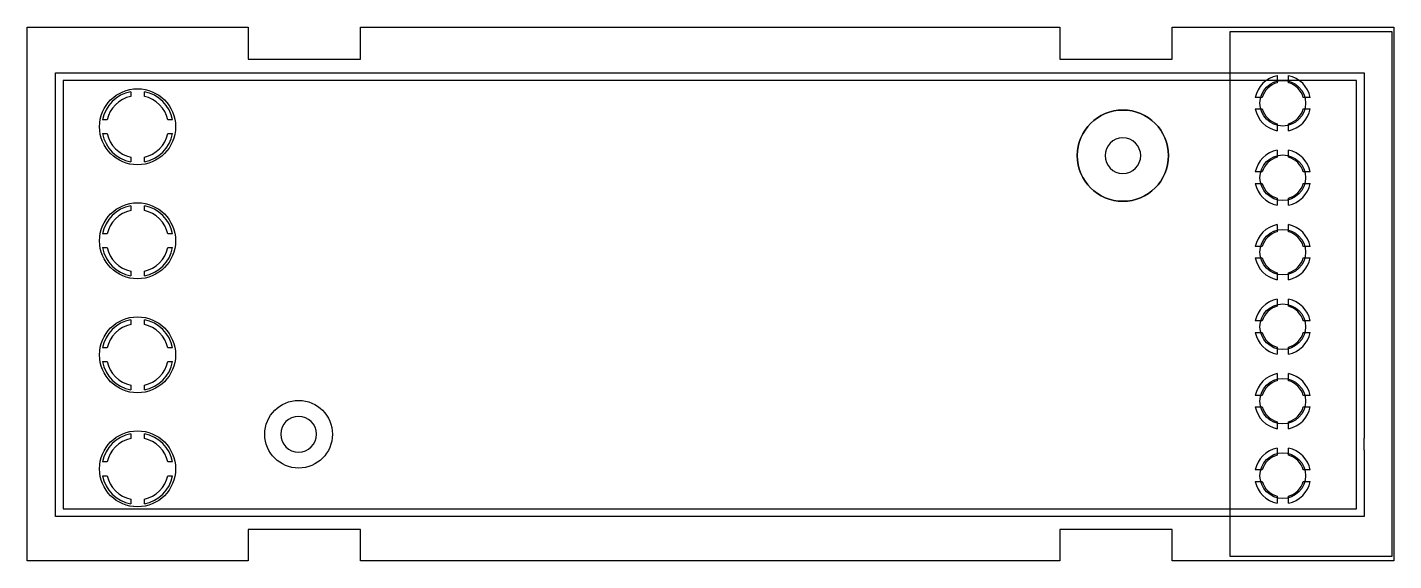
# Model space of a CAD drawing. Header units: millimetres. Extents: x -45 to 44.9, y -17.5 to 17.5.
import ezdxf

# ---------------------------------------------------------------- set-up
doc = ezdxf.new("R2010")
doc.units = ezdxf.units.MM
doc.layers.get('0').update_dxf_attribs({"linetype": 'CONTINUOUS'})

msp = doc.modelspace()

# ---------------------------------------------------------------- linework, layer by layer
for p, q in [((-43.122, 10.4), (-43.122, 14.541)), ((-43.122, 14.541), (42.965, 14.541)), ((42.965, 14.541), (42.965, 10.375)), ((37.246, 14.362), (37.246, 13.899)), ((37.996, 13.899), (37.996, 14.362)), ((-38.172, 13.307), (-38.172, 13)), ((-37.272, 13), (-37.272, 13.307)), ((36.272, 12.925), (35.809, 12.925)), ((39.432, 12.925), (38.969, 12.925)), ((35.809, 12.175), (36.272, 12.175)), ((38.969, 12.175), (39.432, 12.175)), ((-39.722, 11.45), (-40.028, 11.45)), ((-35.416, 11.45), (-35.722, 11.45)), ((37.246, 11.201), (37.246, 10.738)), ((37.996, 10.738), (37.996, 11.201)), ((-43.122, 9.5), (-43.122, 10.4)), ((-40.028, 10.55), (-39.722, 10.55)), ((-35.722, 10.55), (-35.416, 10.55)), ((42.965, 10.375), (42.965, 9.475)), ((-43.122, -9.75), (-43.122, 9.5)), ((-38.172, 9), (-38.172, 8.693)), ((-37.272, 8.693), (-37.272, 9)), ((37.246, 9.462), (37.246, 8.999)), ((37.996, 8.999), (37.996, 9.462)), ((42.965, 9.475), (42.965, -9.475)), ((36.272, 8.025), (35.809, 8.025)), ((35.809, 7.275), (36.272, 7.275)), ((39.432, 8.025), (38.969, 8.025)), ((38.969, 7.275), (39.432, 7.275)), ((37.246, 6.301), (37.246, 5.838)), ((37.996, 5.838), (37.996, 6.301)), ((-38.172, 5.807), (-38.172, 5.5)), ((-37.272, 5.5), (-37.272, 5.807)), ((37.246, 4.562), (37.246, 4.099)), ((37.996, 4.099), (37.996, 4.562)), ((-39.722, 3.95), (-40.028, 3.95)), ((-35.416, 3.95), (-35.722, 3.95)), ((-40.028, 3.05), (-39.722, 3.05)), ((-35.722, 3.05), (-35.416, 3.05)), ((36.272, 3.125), (35.809, 3.125)), ((39.432, 3.125), (38.969, 3.125)), ((35.809, 2.375), (36.272, 2.375)), ((38.969, 2.375), (39.432, 2.375)), ((-38.172, 1.5), (-38.172, 1.193)), ((-37.272, 1.193), (-37.272, 1.5)), ((37.246, 1.401), (37.246, 0.938)), ((37.996, 0.938), (37.996, 1.401)), ((37.246, -0.338), (37.246, -0.801)), ((37.996, -0.801), (37.996, -0.338)), ((-38.172, -1.693), (-38.172, -2)), ((-37.272, -2), (-37.272, -1.693)), ((36.272, -1.775), (35.809, -1.775)), ((39.432, -1.775), (38.969, -1.775)), ((35.809, -2.525), (36.272, -2.525)), ((38.969, -2.525), (39.432, -2.525)), ((-39.722, -3.55), (-40.028, -3.55)), ((-35.416, -3.55), (-35.722, -3.55)), ((37.246, -3.499), (37.246, -3.962)), ((37.996, -3.962), (37.996, -3.499)), ((-40.028, -4.45), (-39.722, -4.45)), ((-35.722, -4.45), (-35.416, -4.45)), ((37.246, -5.238), (37.246, -5.701)), ((37.996, -5.701), (37.996, -5.238)), ((-38.172, -6), (-38.172, -6.307)), ((-37.272, -6.307), (-37.272, -6)), ((36.272, -6.675), (35.809, -6.675)), ((39.432, -6.675), (38.969, -6.675)), ((35.809, -7.425), (36.272, -7.425)), ((38.969, -7.425), (39.432, -7.425)), ((37.246, -8.399), (37.246, -8.862)), ((37.996, -8.862), (37.996, -8.399)), ((-43.122, -10.55), (-43.122, -9.75)), ((-38.172, -9.193), (-38.172, -9.5)), ((-37.272, -9.5), (-37.272, -9.193)), ((42.965, -10.275), (42.965, -9.475)), ((-43.122, -14.641), (-43.122, -10.55)), ((37.246, -10.138), (37.246, -10.601)), ((37.996, -10.601), (37.996, -10.138)), ((42.965, -10.275), (42.965, -14.641)), ((-39.722, -11.05), (-40.028, -11.05)), ((-35.416, -11.05), (-35.722, -11.05)), ((36.272, -11.575), (35.809, -11.575)), ((39.432, -11.575), (38.969, -11.575)), ((-40.028, -11.95), (-39.722, -11.95)), ((-35.722, -11.95), (-35.416, -11.95)), ((35.809, -12.325), (36.272, -12.325)), ((38.969, -12.325), (39.432, -12.325)), ((37.246, -13.299), (37.246, -13.762)), ((37.996, -13.762), (37.996, -13.299)), ((-38.172, -13.5), (-38.172, -13.807)), ((-37.272, -13.807), (-37.272, -13.5)), ((42.965, -14.641), (-43.122, -14.641))]:
    msp.add_line(p, q)
for points in [[(30.35, -17.541), (30.35, -15.491), (22.95, -15.491), (22.95, -17.541), (-23.05, -17.541), (-23.05, -15.491), (-30.45, -15.491), (-30.45, -17.541), (-44.972, -17.541), (-44.972, 17.541), (-30.45, 17.541), (-30.45, 15.441), (-23.05, 15.441), (-23.05, 17.541), (22.95, 17.541), (22.95, 15.441), (30.35, 15.441), (30.35, 17.541), (44.916, 17.541), (44.916, -17.541)], [(44.8, 17.26), (44.8, -17.26), (34.15, -17.258), (34.15, 17.258)], [(-42.622, 14.041), (-42.622, 10.4), (-42.622, 9.5), (-42.622, -9.75), (-42.622, -10.55), (-42.622, -14.141), (42.465, -14.141), (42.465, -10.275), (42.465, -9.475), (42.465, 9.475), (42.465, 10.375), (42.465, 14.041)]]:
    msp.add_lwpolyline(points, close=True)
for centre, radius in [((-37.722, 11), 2.5), ((37.621, 12.55), 1.5), ((27.1, 9.1), 3), ((37.621, 7.65), 1.5), ((-37.722, 3.5), 2.5), ((37.621, 2.75), 1.5), ((37.621, -2.15), 1.5), ((-37.722, -4), 2.5), ((37.621, -7.05), 1.5), ((-27.125, -9.225), 2.225), ((-37.722, -11.5), 2.5), ((37.621, -11.95), 1.5)]:
    msp.add_circle(centre, radius)
at = {"extrusion": (1.2326e-32, 0, -1)}
msp.add_circle((-27.1, 9.1), 3, dxfattribs=at)
at = {"extrusion": (-1.04212e-16, 0, -1)}
msp.add_circle((-27.1, 9.1), 1.175, dxfattribs=at)
at = {"extrusion": (-1.04212e-16, -1.99498e-48, -1)}
for centre in [(-27.1, 9.1), (27.125, -9.225)]:
    msp.add_circle(centre, 1.175, dxfattribs=at)
for centre, major_axis, ratio, start_param, end_param in [((37.621, 12.55), (0, 1.85), 0.999901, 0.204117, 1.366679), ((37.621, 12.55), (0, 1.4), 0.999901, 0.271168, 1.299628), ((37.621, 12.55), (0, 1.85), 0.999901, 4.916506, 6.079068), ((37.621, 12.55), (0, 1.4), 0.999901, 4.983557, 6.012017), ((-37.722, 11), (0, 2.35), 0.999824, 0.192679, 1.378117), ((-37.722, 11), (0, 2.05), 0.999824, 0.221314, 1.349482), ((-37.722, 11), (0, 2.35), 0.999824, 4.905068, 6.090506), ((-37.722, 11), (0, 2.05), 0.999824, 4.933703, 6.061871), ((37.621, 12.55), (0, -1.85), 0.999901, 4.916506, 6.079068), ((37.621, 12.55), (0, -1.4), 0.999901, 4.983557, 6.012017), ((37.621, 12.55), (0, -1.4), 0.999901, 0.271168, 1.299628), ((37.621, 12.55), (0, -1.85), 0.999901, 0.204117, 1.366679), ((-37.722, 11), (0, -2.35), 0.999824, 4.905068, 6.090506), ((-37.722, 11), (0, -2.05), 0.999824, 4.933703, 6.061871), ((-37.722, 11), (0, -2.05), 0.999824, 0.221314, 1.349482), ((-37.722, 11), (0, -2.35), 0.999824, 0.192679, 1.378117), ((37.621, 7.65), (0, 1.85), 0.999901, 0.204117, 1.366679), ((37.621, 7.65), (0, 1.4), 0.999901, 0.271168, 1.299628), ((37.621, 7.65), (0, 1.85), 0.999901, 4.916506, 6.079068), ((37.621, 7.65), (0, 1.4), 0.999901, 4.983557, 6.012017), ((37.621, 7.65), (0, -1.85), 0.999901, 4.916506, 6.079068), ((37.621, 7.65), (0, -1.4), 0.999901, 4.983557, 6.012017), ((37.621, 7.65), (0, -1.4), 0.999901, 0.271168, 1.299628), ((37.621, 7.65), (0, -1.85), 0.999901, 0.204117, 1.366679), ((-37.722, 3.5), (0, 2.35), 0.999824, 0.192679, 1.378117), ((-37.722, 3.5), (0, 2.05), 0.999824, 0.221314, 1.349482), ((-37.722, 3.5), (0, 2.35), 0.999824, 4.905068, 6.090506), ((-37.722, 3.5), (0, 2.05), 0.999824, 4.933703, 6.061871), ((37.621, 2.75), (0, 1.85), 0.999901, 0.204117, 1.366679), ((37.621, 2.75), (0, 1.85), 0.999901, 4.916506, 6.079068), ((37.621, 2.75), (0, 1.4), 0.999901, 0.271168, 1.299628), ((37.621, 2.75), (0, 1.4), 0.999901, 4.983557, 6.012017), ((-37.722, 3.5), (0, -2.35), 0.999824, 4.905068, 6.090506), ((-37.722, 3.5), (0, -2.05), 0.999824, 4.933703, 6.061871), ((-37.722, 3.5), (0, -2.05), 0.999824, 0.221314, 1.349482), ((-37.722, 3.5), (0, -2.35), 0.999824, 0.192679, 1.378117), ((37.621, 2.75), (0, -1.85), 0.999901, 4.916506, 6.079068), ((37.621, 2.75), (0, -1.4), 0.999901, 4.983557, 6.012017), ((37.621, 2.75), (0, -1.4), 0.999901, 0.271168, 1.299628), ((37.621, 2.75), (0, -1.85), 0.999901, 0.204117, 1.366679), ((37.621, -2.15), (0, 1.85), 0.999901, 0.204117, 1.366679), ((37.621, -2.15), (0, 1.4), 0.999901, 0.271168, 1.299628), ((37.621, -2.15), (0, 1.85), 0.999901, 4.916506, 6.079068), ((37.621, -2.15), (0, 1.4), 0.999901, 4.983557, 6.012017), ((-37.722, -4), (0, 2.35), 0.999824, 0.192679, 1.378117), ((-37.722, -4), (0, 2.35), 0.999824, 4.905068, 6.090506), ((-37.722, -4), (0, 2.05), 0.999824, 0.221314, 1.349482), ((-37.722, -4), (0, 2.05), 0.999824, 4.933703, 6.061871), ((37.621, -2.15), (0, -1.85), 0.999901, 4.916506, 6.079068), ((37.621, -2.15), (0, -1.4), 0.999901, 4.983557, 6.012017), ((37.621, -2.15), (0, -1.4), 0.999901, 0.271168, 1.299628), ((37.621, -2.15), (0, -1.85), 0.999901, 0.204117, 1.366679), ((-37.722, -4), (0, -2.35), 0.999824, 4.905068, 6.090506), ((-37.722, -4), (0, -2.05), 0.999824, 4.933703, 6.061871), ((-37.722, -4), (0, -2.05), 0.999824, 0.221314, 1.349482), ((-37.722, -4), (0, -2.35), 0.999824, 0.192679, 1.378117), ((37.621, -7.05), (0, 1.85), 0.999901, 0.204117, 1.366679), ((37.621, -7.05), (0, 1.85), 0.999901, 4.916506, 6.079068), ((37.621, -7.05), (0, 1.4), 0.999901, 0.271168, 1.299628), ((37.621, -7.05), (0, 1.4), 0.999901, 4.983557, 6.012017), ((37.621, -7.05), (0, -1.85), 0.999901, 4.916506, 6.079068), ((37.621, -7.05), (0, -1.4), 0.999901, 4.983557, 6.012017), ((37.621, -7.05), (0, -1.4), 0.999901, 0.271168, 1.299628), ((37.621, -7.05), (0, -1.85), 0.999901, 0.204117, 1.366679), ((-37.722, -11.5), (0, 2.35), 0.999824, 0.192679, 1.378117), ((-37.722, -11.5), (0, 2.05), 0.999824, 0.221314, 1.349482), ((-37.722, -11.5), (0, 2.35), 0.999824, 4.905068, 6.090506), ((-37.722, -11.5), (0, 2.05), 0.999824, 4.933703, 6.061871), ((37.621, -11.95), (0, 1.85), 0.999901, 0.204117, 1.366679), ((37.621, -11.95), (0, 1.4), 0.999901, 0.271168, 1.299628), ((37.621, -11.95), (0, 1.85), 0.999901, 4.916506, 6.079068), ((37.621, -11.95), (0, 1.4), 0.999901, 4.983557, 6.012017), ((-37.722, -11.5), (0, -2.35), 0.999824, 4.905068, 6.090506), ((-37.722, -11.5), (0, -2.05), 0.999824, 4.933703, 6.061871), ((-37.722, -11.5), (0, -2.05), 0.999824, 0.221314, 1.349482), ((-37.722, -11.5), (0, -2.35), 0.999824, 0.192679, 1.378117), ((37.621, -11.95), (0, -1.85), 0.999901, 4.916506, 6.079068), ((37.621, -11.95), (0, -1.4), 0.999901, 4.983557, 6.012017), ((37.621, -11.95), (0, -1.4), 0.999901, 0.271168, 1.299628), ((37.621, -11.95), (0, -1.85), 0.999901, 0.204117, 1.366679)]:
    msp.add_ellipse(centre, major_axis=major_axis, ratio=ratio, start_param=start_param, end_param=end_param)

doc.saveas('drawing.dxf')
